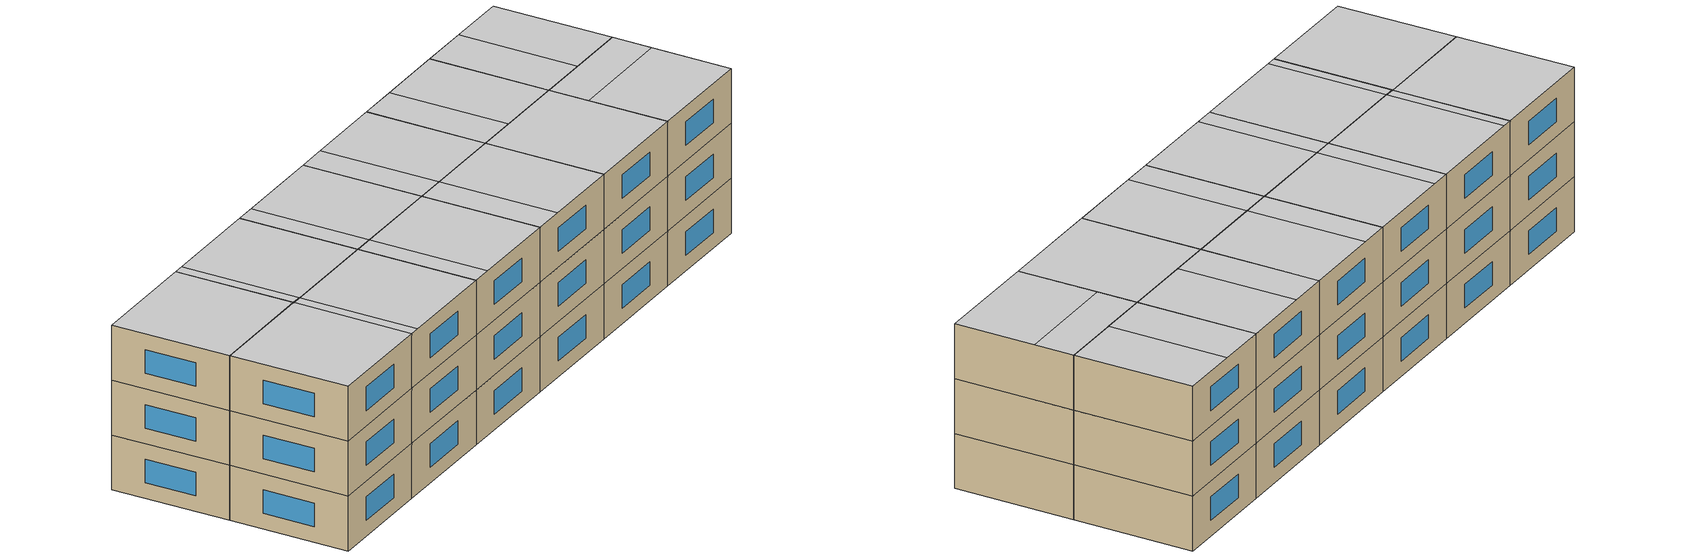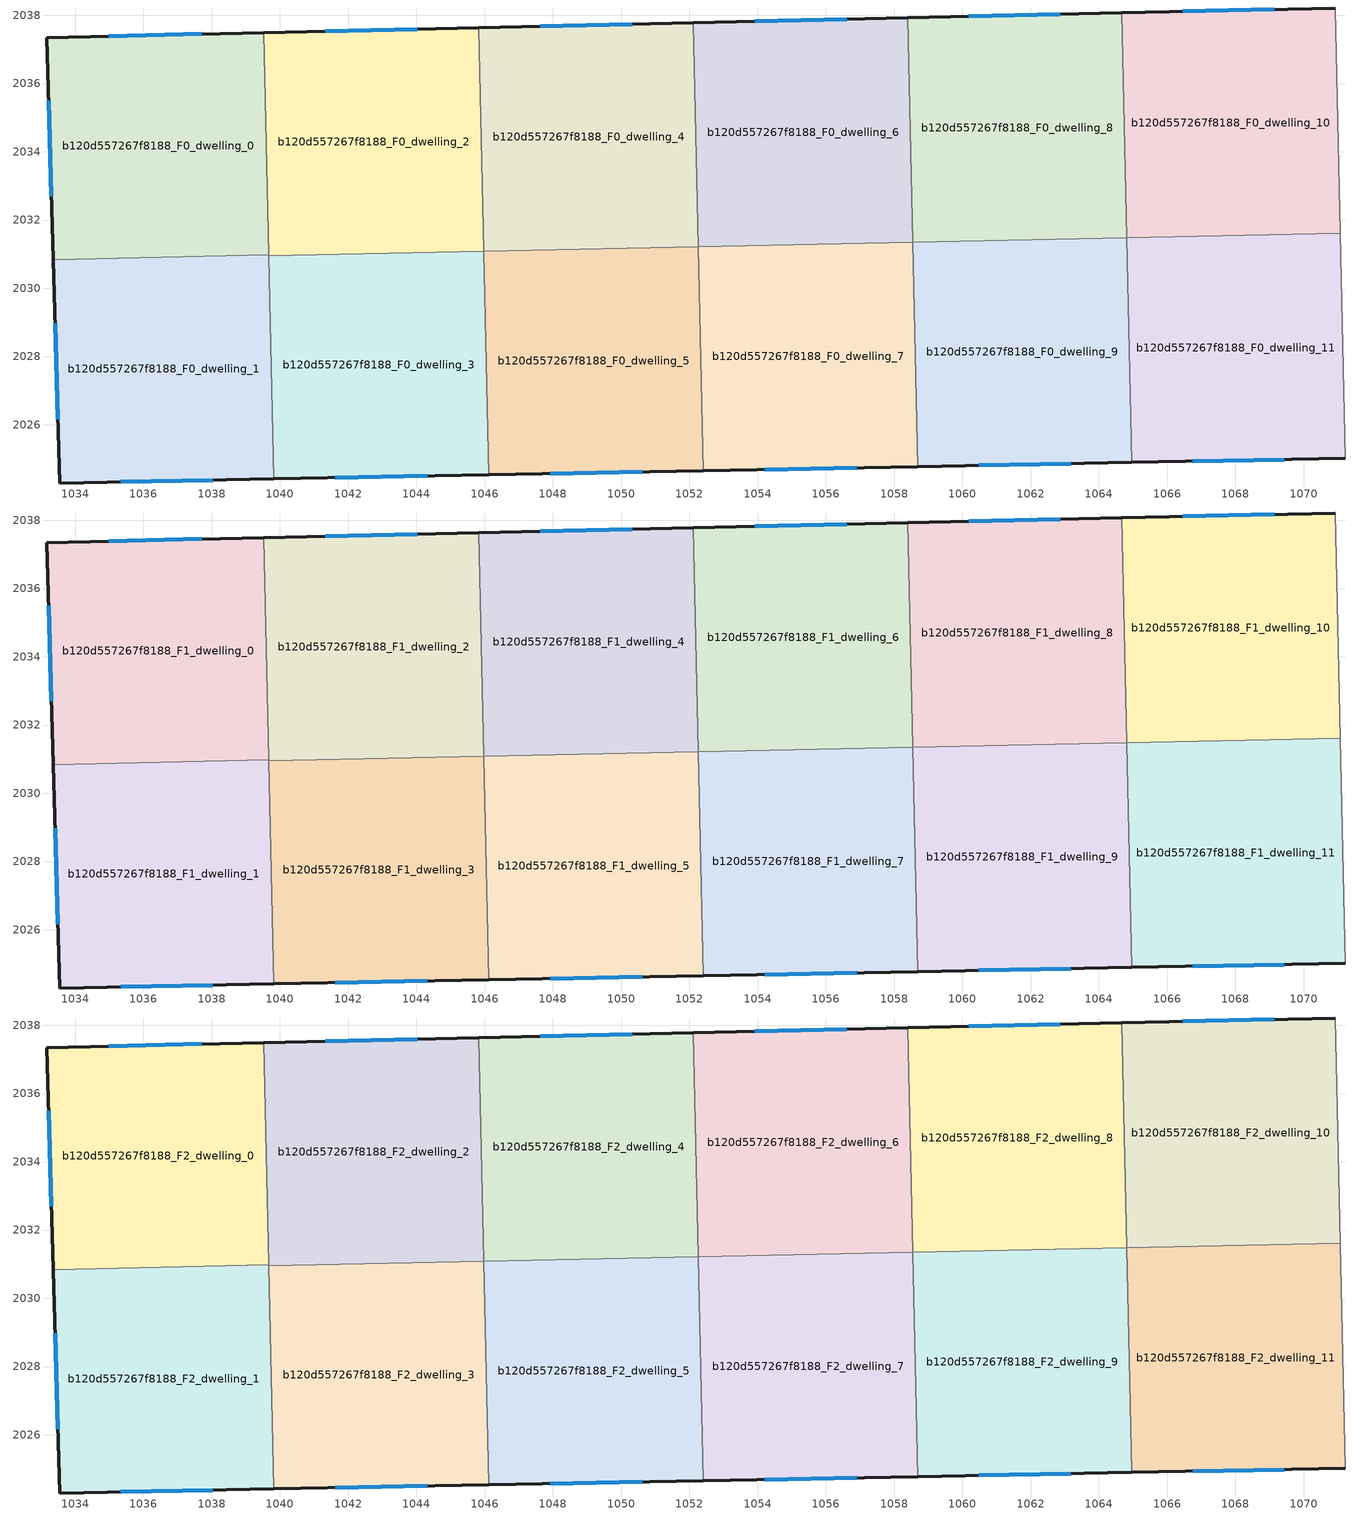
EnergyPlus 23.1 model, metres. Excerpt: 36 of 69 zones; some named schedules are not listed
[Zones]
b120d557267f8188_F0_dwelling_0
 floor ground (EU_floor_Construction): 1039.53,2037.5 1039.67,2030.98 1033.36,2030.84 1033.17,2037.35 z0
 wall outside (EU_wall_Construction): 1039.53,2037.5 1033.17,2037.35 1033.36,2030.84 z0:3
 wall to b120d557267f8188_F0_dwelling_1 (EU_wall_Construction): 1033.36,2030.84 1039.67,2030.98 z0:3
 wall to b120d557267f8188_F0_dwelling_2 (EU_wall_Construction): 1039.67,2030.98 1039.53,2037.5 z0:3
 window (EU_Window_Construction): 1033.22,2035.49 1033.31,2032.7 / 1037.71,2037.45 1034.99,2037.39 z0.86:2.14
b120d557267f8188_F0_dwelling_1
 floor ground (EU_floor_Construction): 1039.67,2030.98 1039.82,2024.42 1033.55,2024.29 1033.36,2030.84 z0
 wall outside (EU_wall_Construction): 1033.36,2030.84 1033.55,2024.29 1039.82,2024.42 z0:3
 wall to b120d557267f8188_F0_dwelling_3 (EU_wall_Construction): 1039.82,2024.42 1039.67,2030.95 z0:3
 wall to b120d557267f8188_F0_dwelling_2 (EU_wall_Construction): 1039.67,2030.95 1039.67,2030.98 z0:3
 window (EU_Window_Construction): 1033.41,2028.97 1033.49,2026.17 / 1035.34,2024.33 1038.03,2024.38 z0.86:2.14
b120d557267f8188_F0_dwelling_10
 floor ground (EU_floor_Construction): 1070.92,2038.21 1071.07,2031.62 1064.81,2031.48 1064.66,2038.07 z0
 wall outside (EU_wall_Construction): 1070.92,2038.21 1064.66,2038.07 z0:3
 wall adiabatic (EU_wall_Construction): 1071.07,2031.62 1070.92,2038.21 z0:3
 wall to b120d557267f8188_F0_dwelling_11 (EU_wall_Construction): 1064.81,2031.48 1071.07,2031.62 z0:3
 wall to b120d557267f8188_F0_dwelling_8 (EU_wall_Construction): 1064.66,2038.07 1064.81,2031.49 z0:3
 window (EU_Window_Construction): 1069.13,2038.17 1066.45,2038.11 z0.86:2.14
b120d557267f8188_F0_dwelling_11
 floor ground (EU_floor_Construction): 1071.07,2031.62 1071.22,2025.02 1064.96,2024.9 1064.81,2031.48 z0
 wall outside (EU_wall_Construction): 1064.96,2024.9 1071.22,2025.02 z0:3
 wall adiabatic (EU_wall_Construction): 1071.22,2025.02 1071.07,2031.62 z0:3
 wall to b120d557267f8188_F0_dwelling_9 (EU_wall_Construction): 1064.81,2031.48 1064.96,2024.9 z0:3
 window (EU_Window_Construction): 1066.75,2024.93 1069.43,2024.98 z0.86:2.14
b120d557267f8188_F0_dwelling_2
 floor ground (EU_floor_Construction): 1045.83,2037.64 1045.97,2031.09 1039.67,2030.95 1039.53,2037.5 z0
 wall outside (EU_wall_Construction): 1045.83,2037.64 1039.53,2037.5 z0:3
 wall to b120d557267f8188_F0_dwelling_3 (EU_wall_Construction): 1039.67,2030.95 1045.97,2031.09 z0:3
 wall to b120d557267f8188_F0_dwelling_4 (EU_wall_Construction): 1045.97,2031.09 1045.83,2037.64 z0:3
 window (EU_Window_Construction): 1044.03,2037.6 1041.33,2037.54 z0.86:2.14
b120d557267f8188_F0_dwelling_3
 floor ground (EU_floor_Construction): 1045.97,2031.09 1046.12,2024.54 1039.82,2024.42 1039.67,2030.95 z0
 wall outside (EU_wall_Construction): 1039.82,2024.42 1046.12,2024.54 z0:3
 wall to b120d557267f8188_F0_dwelling_5 (EU_wall_Construction): 1046.12,2024.54 1045.98,2031.08 z0:3
 window (EU_Window_Construction): 1041.62,2024.45 1044.32,2024.5 z0.86:2.14
b120d557267f8188_F0_dwelling_4
 floor ground (EU_floor_Construction): 1052.12,2037.78 1052.27,2031.22 1045.97,2031.08 1045.83,2037.64 z0
 wall outside (EU_wall_Construction): 1052.12,2037.78 1045.83,2037.64 z0:3
 wall to b120d557267f8188_F0_dwelling_5 (EU_wall_Construction): 1045.97,2031.08 1052.27,2031.22 z0:3
 wall to b120d557267f8188_F0_dwelling_6 (EU_wall_Construction): 1052.26,2031.22 1052.12,2037.78 z0:3
 window (EU_Window_Construction): 1050.32,2037.74 1047.63,2037.68 z0.86:2.14
b120d557267f8188_F0_dwelling_5
 floor ground (EU_floor_Construction): 1052.27,2031.22 1052.41,2024.66 1046.12,2024.54 1045.97,2031.08 z0
 wall outside (EU_wall_Construction): 1046.12,2024.54 1052.41,2024.66 z0:3
 wall to b120d557267f8188_F0_dwelling_6 (EU_wall_Construction): 1052.41,2024.66 1052.27,2031.21 z0:3
 window (EU_Window_Construction): 1047.92,2024.57 1050.61,2024.62 z0.86:2.14
b120d557267f8188_F0_dwelling_6
 floor ground (EU_floor_Construction): 1058.4,2037.93 1058.54,2031.36 1052.27,2031.21 1052.12,2037.78 z0
 wall outside (EU_wall_Construction): 1058.4,2037.93 1052.12,2037.78 z0:3
 wall to b120d557267f8188_F0_dwelling_7 (EU_wall_Construction): 1052.41,2024.66 1052.27,2031.21 1058.54,2031.36 z0:3
 wall to b120d557267f8188_F0_dwelling_8 (EU_wall_Construction): 1058.55,2031.36 1058.4,2037.93 z0:3
 window (EU_Window_Construction): 1056.6,2037.89 1053.91,2037.82 z0.86:2.14
b120d557267f8188_F0_dwelling_7
 floor ground (EU_floor_Construction): 1058.54,2031.36 1058.69,2024.78 1052.41,2024.66 1052.27,2031.21 z0
 wall outside (EU_wall_Construction): 1052.41,2024.66 1058.69,2024.78 z0:3
 wall to b120d557267f8188_F0_dwelling_9 (EU_wall_Construction): 1058.69,2024.78 1058.55,2031.35 z0:3
 window (EU_Window_Construction): 1054.21,2024.69 1056.9,2024.74 z0.86:2.14
b120d557267f8188_F0_dwelling_8
 floor ground (EU_floor_Construction): 1064.66,2038.07 1064.81,2031.49 1058.54,2031.35 1058.4,2037.93 z0
 wall outside (EU_wall_Construction): 1064.66,2038.07 1058.4,2037.93 z0:3
 wall to b120d557267f8188_F0_dwelling_9 (EU_wall_Construction): 1058.54,2031.35 1064.81,2031.49 z0:3
 window (EU_Window_Construction): 1062.87,2038.03 1060.19,2037.97 z0.86:2.14
b120d557267f8188_F0_dwelling_9
 floor ground (EU_floor_Construction): 1064.81,2031.49 1064.96,2024.9 1058.69,2024.78 1058.54,2031.35 z0
 wall outside (EU_wall_Construction): 1058.69,2024.78 1064.96,2024.9 z0:3
 window (EU_Window_Construction): 1060.48,2024.81 1063.17,2024.86 z0.86:2.14
b120d557267f8188_F1_dwelling_0
 floor to b120d557267f8188_F0_dwelling_0 (EU_floor_Construction): 1039.53,2037.5 1039.67,2030.98 1033.36,2030.84 1033.17,2037.35 z3
 wall outside (EU_wall_Construction): 1039.53,2037.5 1033.17,2037.35 1033.36,2030.84 z3:6
 wall to b120d557267f8188_F1_dwelling_1 (EU_wall_Construction): 1033.36,2030.84 1039.67,2030.98 z3:6
 wall to b120d557267f8188_F1_dwelling_2 (EU_wall_Construction): 1039.67,2030.98 1039.53,2037.5 z3:6
 window (EU_Window_Construction): 1033.22,2035.49 1033.31,2032.7 / 1037.71,2037.45 1034.99,2037.39 z3.86:5.14
b120d557267f8188_F1_dwelling_1
 floor to b120d557267f8188_F0_dwelling_1 (EU_floor_Construction): 1039.67,2030.98 1039.82,2024.42 1033.55,2024.29 1033.36,2030.84 z3
 wall outside (EU_wall_Construction): 1033.36,2030.84 1033.55,2024.29 1039.82,2024.42 z3:6
 wall to b120d557267f8188_F1_dwelling_3 (EU_wall_Construction): 1039.82,2024.42 1039.67,2030.95 z3:6
 wall to b120d557267f8188_F1_dwelling_2 (EU_wall_Construction): 1039.67,2030.95 1039.67,2030.98 z3:6
 window (EU_Window_Construction): 1033.41,2028.97 1033.49,2026.17 / 1035.34,2024.33 1038.03,2024.38 z3.86:5.14
b120d557267f8188_F1_dwelling_10
 floor to b120d557267f8188_F0_dwelling_10 (EU_floor_Construction): 1070.92,2038.21 1071.07,2031.62 1064.81,2031.48 1064.66,2038.07 z3
 wall outside (EU_wall_Construction): 1070.92,2038.21 1064.66,2038.07 z3:6
 wall adiabatic (EU_wall_Construction): 1071.07,2031.62 1070.92,2038.21 z3:6
 wall to b120d557267f8188_F1_dwelling_11 (EU_wall_Construction): 1064.81,2031.48 1071.07,2031.62 z3:6
 wall to b120d557267f8188_F1_dwelling_8 (EU_wall_Construction): 1064.66,2038.07 1064.81,2031.49 z3:6
 window (EU_Window_Construction): 1069.13,2038.17 1066.45,2038.11 z3.86:5.14
b120d557267f8188_F1_dwelling_11
 floor to b120d557267f8188_F0_dwelling_11 (EU_floor_Construction): 1071.07,2031.62 1071.22,2025.02 1064.96,2024.9 1064.81,2031.48 z3
 wall outside (EU_wall_Construction): 1064.96,2024.9 1071.22,2025.02 z3:6
 wall adiabatic (EU_wall_Construction): 1071.22,2025.02 1071.07,2031.62 z3:6
 wall to b120d557267f8188_F1_dwelling_9 (EU_wall_Construction): 1064.81,2031.48 1064.96,2024.9 z3:6
 window (EU_Window_Construction): 1066.75,2024.93 1069.43,2024.98 z3.86:5.14
b120d557267f8188_F1_dwelling_2
 floor to b120d557267f8188_F0_dwelling_2 (EU_floor_Construction): 1045.83,2037.64 1045.97,2031.09 1039.67,2030.95 1039.53,2037.5 z3
 wall outside (EU_wall_Construction): 1045.83,2037.64 1039.53,2037.5 z3:6
 wall to b120d557267f8188_F1_dwelling_3 (EU_wall_Construction): 1039.67,2030.95 1045.97,2031.09 z3:6
 wall to b120d557267f8188_F1_dwelling_4 (EU_wall_Construction): 1045.97,2031.09 1045.83,2037.64 z3:6
 window (EU_Window_Construction): 1044.03,2037.6 1041.33,2037.54 z3.86:5.14
b120d557267f8188_F1_dwelling_3
 floor to b120d557267f8188_F0_dwelling_3 (EU_floor_Construction): 1045.97,2031.09 1046.12,2024.54 1039.82,2024.42 1039.67,2030.95 z3
 wall outside (EU_wall_Construction): 1039.82,2024.42 1046.12,2024.54 z3:6
 wall to b120d557267f8188_F1_dwelling_5 (EU_wall_Construction): 1046.12,2024.54 1045.98,2031.08 z3:6
 window (EU_Window_Construction): 1041.62,2024.45 1044.32,2024.5 z3.86:5.14
b120d557267f8188_F1_dwelling_4
 floor to b120d557267f8188_F0_dwelling_4 (EU_floor_Construction): 1052.12,2037.78 1052.27,2031.22 1045.97,2031.08 1045.83,2037.64 z3
 wall outside (EU_wall_Construction): 1052.12,2037.78 1045.83,2037.64 z3:6
 wall to b120d557267f8188_F1_dwelling_5 (EU_wall_Construction): 1045.97,2031.08 1052.27,2031.22 z3:6
 wall to b120d557267f8188_F1_dwelling_6 (EU_wall_Construction): 1052.26,2031.22 1052.12,2037.78 z3:6
 window (EU_Window_Construction): 1050.32,2037.74 1047.63,2037.68 z3.86:5.14
b120d557267f8188_F1_dwelling_5
 floor to b120d557267f8188_F0_dwelling_5 (EU_floor_Construction): 1052.27,2031.22 1052.41,2024.66 1046.12,2024.54 1045.97,2031.08 z3
 wall outside (EU_wall_Construction): 1046.12,2024.54 1052.41,2024.66 z3:6
 wall to b120d557267f8188_F1_dwelling_6 (EU_wall_Construction): 1052.41,2024.66 1052.27,2031.21 z3:6
 window (EU_Window_Construction): 1047.92,2024.57 1050.61,2024.62 z3.86:5.14
b120d557267f8188_F1_dwelling_6
 floor to b120d557267f8188_F0_dwelling_6 (EU_floor_Construction): 1058.4,2037.93 1058.54,2031.36 1052.27,2031.21 1052.12,2037.78 z3
 wall outside (EU_wall_Construction): 1058.4,2037.93 1052.12,2037.78 z3:6
 wall to b120d557267f8188_F1_dwelling_7 (EU_wall_Construction): 1052.41,2024.66 1052.27,2031.21 1058.54,2031.36 z3:6
 wall to b120d557267f8188_F1_dwelling_8 (EU_wall_Construction): 1058.55,2031.36 1058.4,2037.93 z3:6
 window (EU_Window_Construction): 1056.6,2037.89 1053.91,2037.82 z3.86:5.14
b120d557267f8188_F1_dwelling_7
 floor to b120d557267f8188_F0_dwelling_7 (EU_floor_Construction): 1058.54,2031.36 1058.69,2024.78 1052.41,2024.66 1052.27,2031.21 z3
 wall outside (EU_wall_Construction): 1052.41,2024.66 1058.69,2024.78 z3:6
 wall to b120d557267f8188_F1_dwelling_9 (EU_wall_Construction): 1058.69,2024.78 1058.55,2031.35 z3:6
 window (EU_Window_Construction): 1054.21,2024.69 1056.9,2024.74 z3.86:5.14
b120d557267f8188_F1_dwelling_8
 floor to b120d557267f8188_F0_dwelling_8 (EU_floor_Construction): 1064.66,2038.07 1064.81,2031.49 1058.54,2031.35 1058.4,2037.93 z3
 wall outside (EU_wall_Construction): 1064.66,2038.07 1058.4,2037.93 z3:6
 wall to b120d557267f8188_F1_dwelling_9 (EU_wall_Construction): 1058.54,2031.35 1064.81,2031.49 z3:6
 window (EU_Window_Construction): 1062.87,2038.03 1060.19,2037.97 z3.86:5.14
b120d557267f8188_F1_dwelling_9
 floor to b120d557267f8188_F0_dwelling_9 (EU_floor_Construction): 1064.81,2031.49 1064.96,2024.9 1058.69,2024.78 1058.54,2031.35 z3
 wall outside (EU_wall_Construction): 1058.69,2024.78 1064.96,2024.9 z3:6
 window (EU_Window_Construction): 1060.48,2024.81 1063.17,2024.86 z3.86:5.14
b120d557267f8188_F2_dwelling_0
 floor to b120d557267f8188_F1_dwelling_0 (EU_floor_Construction): 1039.53,2037.5 1039.67,2030.98 1033.36,2030.84 1033.17,2037.35 z6
 wall outside (EU_wall_Construction): 1039.53,2037.5 1033.17,2037.35 1033.36,2030.84 z6:9
 wall to b120d557267f8188_F2_dwelling_1 (EU_wall_Construction): 1033.36,2030.84 1039.67,2030.98 z6:9
 wall to b120d557267f8188_F2_dwelling_2 (EU_wall_Construction): 1039.67,2030.98 1039.53,2037.5 z6:9
 window (EU_Window_Construction): 1033.22,2035.49 1033.31,2032.7 / 1037.71,2037.45 1034.99,2037.39 z6.86:8.14
 ceiling adiabatic (EU_roof_Construction): 1039.67,2030.98 1039.53,2037.49 1033.17,2037.35 1033.36,2030.84 z9
b120d557267f8188_F2_dwelling_1
 floor to b120d557267f8188_F1_dwelling_1 (EU_floor_Construction): 1039.67,2030.98 1039.82,2024.42 1033.55,2024.29 1033.36,2030.84 z6
 wall outside (EU_wall_Construction): 1033.36,2030.84 1033.55,2024.29 1039.82,2024.42 z6:9
 wall to b120d557267f8188_F2_dwelling_3 (EU_wall_Construction): 1039.82,2024.42 1039.67,2030.95 z6:9
 wall to b120d557267f8188_F2_dwelling_2 (EU_wall_Construction): 1039.67,2030.95 1039.67,2030.98 z6:9
 window (EU_Window_Construction): 1033.41,2028.97 1033.49,2026.17 / 1035.34,2024.33 1038.03,2024.38 z6.86:8.14
 ceiling to b120d557267f8188_F3_dwelling_1 (EU_floor_Construction): 1039.82,2024.42 1039.67,2030.98 1033.36,2030.84 1033.55,2024.29 z9
b120d557267f8188_F2_dwelling_10
 floor to b120d557267f8188_F1_dwelling_10 (EU_floor_Construction): 1070.92,2038.21 1071.07,2031.62 1064.81,2031.48 1064.66,2038.07 z6
 wall outside (EU_wall_Construction): 1070.92,2038.21 1064.66,2038.07 z6:9
 wall adiabatic (EU_wall_Construction): 1071.07,2031.62 1070.92,2038.21 z6:9
 wall to b120d557267f8188_F2_dwelling_11 (EU_wall_Construction): 1064.81,2031.48 1071.07,2031.62 z6:9
 wall to b120d557267f8188_F2_dwelling_8 (EU_wall_Construction): 1064.66,2038.07 1064.81,2031.49 z6:9
 window (EU_Window_Construction): 1069.13,2038.17 1066.45,2038.11 z6.86:8.14
 ceiling to b120d557267f8188_F3_dwelling_9 (EU_floor_Construction): 1071.07,2031.62 1070.92,2038.21 1067.51,2038.14 1067.66,2031.55 1064.81,2031.48 z9
 ceiling to b120d557267f8188_F3_dwelling_8 (EU_floor_Construction): 1067.66,2031.55 1067.51,2038.14 1064.67,2038.07 1064.81,2031.49 z9
b120d557267f8188_F2_dwelling_11
 floor to b120d557267f8188_F1_dwelling_11 (EU_floor_Construction): 1071.07,2031.62 1071.22,2025.02 1064.96,2024.9 1064.81,2031.48 z6
 wall outside (EU_wall_Construction): 1064.96,2024.9 1071.22,2025.02 z6:9
 wall adiabatic (EU_wall_Construction): 1071.22,2025.02 1071.07,2031.62 z6:9
 wall to b120d557267f8188_F2_dwelling_9 (EU_wall_Construction): 1064.81,2031.48 1064.96,2024.9 z6:9
 window (EU_Window_Construction): 1066.75,2024.93 1069.43,2024.98 z6.86:8.14
 ceiling to b120d557267f8188_F3_dwelling_10 (EU_floor_Construction): 1071.22,2025.02 1071.12,2029.42 1064.86,2029.29 1064.96,2024.9 z9
 ceiling to b120d557267f8188_F3_dwelling_9 (EU_floor_Construction): 1071.12,2029.42 1071.07,2031.62 1064.81,2031.48 1064.86,2029.29 z9
b120d557267f8188_F2_dwelling_2
 floor to b120d557267f8188_F1_dwelling_2 (EU_floor_Construction): 1045.83,2037.64 1045.97,2031.09 1039.67,2030.95 1039.53,2037.5 z6
 wall outside (EU_wall_Construction): 1045.83,2037.64 1039.53,2037.5 z6:9
 wall to b120d557267f8188_F2_dwelling_3 (EU_wall_Construction): 1039.67,2030.95 1045.97,2031.09 z6:9
 wall to b120d557267f8188_F2_dwelling_4 (EU_wall_Construction): 1045.97,2031.09 1045.83,2037.64 z6:9
 window (EU_Window_Construction): 1044.03,2037.6 1041.33,2037.54 z6.86:8.14
 ceiling to b120d557267f8188_F3_dwelling_2 (EU_floor_Construction): 1045.97,2031.09 1045.83,2037.64 1040.1,2037.51 1040.25,2030.96 z9
 ceiling to b120d557267f8188_F3_dwelling_1 (EU_floor_Construction): 1040.25,2030.96 1040.25,2030.99 1039.67,2030.98 1039.67,2030.95 z9
 ceiling to b120d557267f8188_F3_dwelling_0 (EU_floor_Construction): 1040.25,2030.99 1040.1,2037.51 1039.53,2037.49 1039.67,2030.98 z9
b120d557267f8188_F2_dwelling_3
 floor to b120d557267f8188_F1_dwelling_3 (EU_floor_Construction): 1045.97,2031.09 1046.12,2024.54 1039.82,2024.42 1039.67,2030.95 z6
 wall outside (EU_wall_Construction): 1039.82,2024.42 1046.12,2024.54 z6:9
 wall to b120d557267f8188_F2_dwelling_5 (EU_wall_Construction): 1046.12,2024.54 1045.98,2031.08 z6:9
 window (EU_Window_Construction): 1041.62,2024.45 1044.32,2024.5 z6.86:8.14
 ceiling adiabatic (EU_roof_Construction): 1046.12,2024.54 1045.98,2031.09 1040.25,2030.96 1040.39,2024.43 z9
 ceiling to b120d557267f8188_F3_dwelling_1 (EU_floor_Construction): 1040.39,2024.43 1040.25,2030.96 1039.67,2030.95 1039.82,2024.42 z9
b120d557267f8188_F2_dwelling_4
 floor to b120d557267f8188_F1_dwelling_4 (EU_floor_Construction): 1052.12,2037.78 1052.27,2031.22 1045.97,2031.08 1045.83,2037.64 z6
 wall outside (EU_wall_Construction): 1052.12,2037.78 1045.83,2037.64 z6:9
 wall to b120d557267f8188_F2_dwelling_5 (EU_wall_Construction): 1045.97,2031.08 1052.27,2031.22 z6:9
 wall to b120d557267f8188_F2_dwelling_6 (EU_wall_Construction): 1052.26,2031.22 1052.12,2037.78 z6:9
 window (EU_Window_Construction): 1050.32,2037.74 1047.63,2037.68 z6.86:8.14
 ceiling adiabatic (EU_roof_Construction): 1052.27,2031.22 1052.12,2037.78 1046.97,2037.67 1047.12,2031.11 z9
 ceiling to b120d557267f8188_F3_dwelling_2 (EU_floor_Construction): 1047.12,2031.12 1046.97,2037.67 1045.83,2037.64 1045.97,2031.09 z9
b120d557267f8188_F2_dwelling_5
 floor to b120d557267f8188_F1_dwelling_5 (EU_floor_Construction): 1052.27,2031.22 1052.41,2024.66 1046.12,2024.54 1045.97,2031.08 z6
 wall outside (EU_wall_Construction): 1046.12,2024.54 1052.41,2024.66 z6:9
 wall to b120d557267f8188_F2_dwelling_6 (EU_wall_Construction): 1052.41,2024.66 1052.27,2031.21 z6:9
 window (EU_Window_Construction): 1047.92,2024.57 1050.61,2024.62 z6.86:8.14
 ceiling to b120d557267f8188_F3_dwelling_5 (EU_floor_Construction): 1052.41,2024.66 1052.27,2031.22 1047.12,2031.11 1047.27,2024.56 z9
 ceiling adiabatic (EU_roof_Construction): 1047.27,2024.56 1047.12,2031.11 1052.27,2031.22 1045.97,2031.08 1046.12,2024.54 z9
b120d557267f8188_F2_dwelling_6
 floor to b120d557267f8188_F1_dwelling_6 (EU_floor_Construction): 1058.4,2037.93 1058.54,2031.36 1052.27,2031.21 1052.12,2037.78 z6
 wall outside (EU_wall_Construction): 1058.4,2037.93 1052.12,2037.78 z6:9
 wall to b120d557267f8188_F2_dwelling_7 (EU_wall_Construction): 1052.41,2024.66 1052.27,2031.21 1058.54,2031.36 z6:9
 wall to b120d557267f8188_F2_dwelling_8 (EU_wall_Construction): 1058.55,2031.36 1058.4,2037.93 z6:9
 window (EU_Window_Construction): 1056.6,2037.89 1053.91,2037.82 z6.86:8.14
 ceiling to b120d557267f8188_F3_dwelling_6 (EU_floor_Construction): 1058.54,2031.36 1058.4,2037.93 1053.83,2037.82 1053.98,2031.25 z9
 ceiling to b120d557267f8188_F3_dwelling_4 (EU_floor_Construction): 1053.98,2031.26 1053.83,2037.82 1052.12,2037.78 1052.27,2031.22 z9
b120d557267f8188_F2_dwelling_7
 floor to b120d557267f8188_F1_dwelling_7 (EU_floor_Construction): 1058.54,2031.36 1058.69,2024.78 1052.41,2024.66 1052.27,2031.21 z6
 wall outside (EU_wall_Construction): 1052.41,2024.66 1058.69,2024.78 z6:9
 wall to b120d557267f8188_F2_dwelling_9 (EU_wall_Construction): 1058.69,2024.78 1058.55,2031.35 z6:9
 window (EU_Window_Construction): 1054.21,2024.69 1056.9,2024.74 z6.86:8.14
 ceiling to b120d557267f8188_F3_dwelling_7 (EU_floor_Construction): 1058.69,2024.78 1058.55,2031.35 1053.98,2031.25 1054.12,2024.69 z9
 ceiling to b120d557267f8188_F3_dwelling_5 (EU_floor_Construction): 1054.12,2024.69 1053.98,2031.25 1052.27,2031.21 1052.41,2024.66 z9
b120d557267f8188_F2_dwelling_8
 floor to b120d557267f8188_F1_dwelling_8 (EU_floor_Construction): 1064.66,2038.07 1064.81,2031.49 1058.54,2031.35 1058.4,2037.93 z6
 wall outside (EU_wall_Construction): 1064.66,2038.07 1058.4,2037.93 z6:9
 wall to b120d557267f8188_F2_dwelling_9 (EU_wall_Construction): 1058.54,2031.35 1064.81,2031.49 z6:9
 window (EU_Window_Construction): 1062.87,2038.03 1060.19,2037.97 z6.86:8.14
 ceiling to b120d557267f8188_F3_dwelling_8 (EU_floor_Construction): 1064.81,2031.49 1064.67,2038.07 1060.68,2037.98 1060.82,2031.4 z9
 ceiling to b120d557267f8188_F3_dwelling_6 (EU_floor_Construction): 1060.82,2031.4 1060.68,2037.98 1058.4,2037.93 1058.54,2031.36 z9
b120d557267f8188_F2_dwelling_9
 floor to b120d557267f8188_F1_dwelling_9 (EU_floor_Construction): 1064.81,2031.49 1064.96,2024.9 1058.69,2024.78 1058.54,2031.35 z6
 wall outside (EU_wall_Construction): 1058.69,2024.78 1064.96,2024.9 z6:9
 window (EU_Window_Construction): 1060.48,2024.81 1063.17,2024.86 z6.86:8.14
 ceiling adiabatic (EU_roof_Construction): 1064.96,2024.9 1064.81,2031.49 1058.54,2031.35 1058.69,2024.78 z9
[Building]
EU S2 Campaign: North Axis=0; Terrain=City; Solar Distribution=FullExterior
[Site:Location]
Helsinki-Vantaa.AP: Latitude=60.317; Longitude=24.963; Time Zone=2; Elevation=54.6
[SizingPeriod:WeatherFileDays]
AnnualSizingPeriod: Begin Month=1; Begin Day of Month=1; End Month=12; End Day of Month=31; Day of Week for Start Day=Monday; Use Weather File Daylight Saving Period=No; Use Weather File Rain and Snow Indicators=No
[MATERIAL]
EU_InternalMass_Material: Roughness=MediumRough; Thickness=0.1; Conductivity=1; Density=1800; Specific Heat=900; Thermal Absorptance=0.9; Solar Absorptance=0.7; Visible Absorptance=0.7
[MATERIAL:NOMASS] Roughness=MediumRough; Thermal Absorptance=0.9; Solar Absorptance=0.7; Visible Absorptance=0.7
Name | Thermal Resistance
EU_wall_NoMass | 1.10183
EU_roof_NoMass; EU_floor_NoMass | 1.70606
[WINDOWMATERIAL:SIMPLEGLAZINGSYSTEM]
EU_Window_SimpleGlazing: UFactor=3.11035; Solar Heat Gain Coefficient=0.8; Visible Transmittance=0.8
[CONSTRUCTION]
EU_wall_Construction: EU_wall_NoMass
EU_roof_Construction: EU_roof_NoMass
EU_floor_Construction: EU_floor_NoMass
EU_Window_Construction: EU_Window_SimpleGlazing
EU_InternalMass_Construction: EU_InternalMass_Material
[ZONE] Type=1; Multiplier=1; Ceiling Height=autocalculate; Floor Area=autocalculate; Part of Total Floor Area=Yes
Name | Volume
b120d557267f8188_F0_dwelling_0; b120d557267f8188_F1_dwelling_0; b120d557267f8188_F2_dwelling_0 | 123.813
b120d557267f8188_F0_dwelling_1; b120d557267f8188_F1_dwelling_1; b120d557267f8188_F2_dwelling_1 | 123.808
b120d557267f8188_F0_dwelling_10; b120d557267f8188_F1_dwelling_10; b120d557267f8188_F2_dwelling_10 | 123.829
b120d557267f8188_F0_dwelling_11; b120d557267f8188_F1_dwelling_11; b120d557267f8188_F2_dwelling_11 | 123.814
b120d557267f8188_F0_dwelling_2; b120d557267f8188_F1_dwelling_2; b120d557267f8188_F2_dwelling_2 | 123.821
b120d557267f8188_F0_dwelling_3; b120d557267f8188_F1_dwelling_3; b120d557267f8188_F2_dwelling_3 | 123.806
b120d557267f8188_F0_dwelling_4; b120d557267f8188_F1_dwelling_4; b120d557267f8188_F2_dwelling_4 | 123.812
b120d557267f8188_F0_dwelling_5; b120d557267f8188_F1_dwelling_5; b120d557267f8188_F2_dwelling_5 | 123.798
b120d557267f8188_F0_dwelling_6; b120d557267f8188_F1_dwelling_6; b120d557267f8188_F2_dwelling_6 | 123.83
b120d557267f8188_F0_dwelling_7; b120d557267f8188_F1_dwelling_7; b120d557267f8188_F2_dwelling_7; b120d557267f8188_F0_dwelling_9; b120d557267f8188_F1_dwelling_9; b120d557267f8188_F2_dwelling_9 | 123.797
b120d557267f8188_F0_dwelling_8; b120d557267f8188_F1_dwelling_8; b120d557267f8188_F2_dwelling_8 | 123.811
[INTERNALMASS] Construction=EU_InternalMass_Construction
Name | Zone or ZoneList | Surface Area
b120d557267f8188_F0_dwelling_0_EU_InternalMass | b120d557267f8188_F0_dwelling_0 | 41.2693
b120d557267f8188_F0_dwelling_1_EU_InternalMass | b120d557267f8188_F0_dwelling_1 | 41.2679
b120d557267f8188_F0_dwelling_2_EU_InternalMass | b120d557267f8188_F0_dwelling_2 | 41.2736
b120d557267f8188_F0_dwelling_3_EU_InternalMass | b120d557267f8188_F0_dwelling_3 | 41.2704
b120d557267f8188_F0_dwelling_4_EU_InternalMass | b120d557267f8188_F0_dwelling_4 | 41.2705
b120d557267f8188_F0_dwelling_5_EU_InternalMass | b120d557267f8188_F0_dwelling_5 | 41.2659
b120d557267f8188_F0_dwelling_6_EU_InternalMass | b120d557267f8188_F0_dwelling_6 | 41.2792
b120d557267f8188_F0_dwelling_7_EU_InternalMass | b120d557267f8188_F0_dwelling_7 | 41.2658
b120d557267f8188_F0_dwelling_8_EU_InternalMass | b120d557267f8188_F0_dwelling_8 | 41.2702
b120d557267f8188_F0_dwelling_9_EU_InternalMass | b120d557267f8188_F0_dwelling_9 | 41.2655
b120d557267f8188_F0_dwelling_10_EU_InternalMass | b120d557267f8188_F0_dwelling_10 | 41.2747
b120d557267f8188_F0_dwelling_11_EU_InternalMass | b120d557267f8188_F0_dwelling_11 | 41.2716
b120d557267f8188_F1_dwelling_0_EU_InternalMass | b120d557267f8188_F1_dwelling_0 | 41.2693
b120d557267f8188_F1_dwelling_1_EU_InternalMass | b120d557267f8188_F1_dwelling_1 | 41.2679
b120d557267f8188_F1_dwelling_2_EU_InternalMass | b120d557267f8188_F1_dwelling_2 | 41.2736
b120d557267f8188_F1_dwelling_3_EU_InternalMass | b120d557267f8188_F1_dwelling_3 | 41.2704
b120d557267f8188_F1_dwelling_4_EU_InternalMass | b120d557267f8188_F1_dwelling_4 | 41.2705
b120d557267f8188_F1_dwelling_5_EU_InternalMass | b120d557267f8188_F1_dwelling_5 | 41.2659
b120d557267f8188_F1_dwelling_6_EU_InternalMass | b120d557267f8188_F1_dwelling_6 | 41.2792
b120d557267f8188_F1_dwelling_7_EU_InternalMass | b120d557267f8188_F1_dwelling_7 | 41.2658
b120d557267f8188_F1_dwelling_8_EU_InternalMass | b120d557267f8188_F1_dwelling_8 | 41.2702
b120d557267f8188_F1_dwelling_9_EU_InternalMass | b120d557267f8188_F1_dwelling_9 | 41.2655
b120d557267f8188_F1_dwelling_10_EU_InternalMass | b120d557267f8188_F1_dwelling_10 | 41.2747
b120d557267f8188_F1_dwelling_11_EU_InternalMass | b120d557267f8188_F1_dwelling_11 | 41.2716
b120d557267f8188_F2_dwelling_0_EU_InternalMass | b120d557267f8188_F2_dwelling_0 | 41.2693
b120d557267f8188_F2_dwelling_1_EU_InternalMass | b120d557267f8188_F2_dwelling_1 | 41.2679
b120d557267f8188_F2_dwelling_2_EU_InternalMass | b120d557267f8188_F2_dwelling_2 | 41.2736
b120d557267f8188_F2_dwelling_3_EU_InternalMass | b120d557267f8188_F2_dwelling_3 | 41.2704
b120d557267f8188_F2_dwelling_4_EU_InternalMass | b120d557267f8188_F2_dwelling_4 | 41.2705
b120d557267f8188_F2_dwelling_5_EU_InternalMass | b120d557267f8188_F2_dwelling_5 | 41.2659
b120d557267f8188_F2_dwelling_6_EU_InternalMass | b120d557267f8188_F2_dwelling_6 | 41.2792
b120d557267f8188_F2_dwelling_7_EU_InternalMass | b120d557267f8188_F2_dwelling_7 | 41.2658
b120d557267f8188_F2_dwelling_8_EU_InternalMass | b120d557267f8188_F2_dwelling_8 | 41.2702
b120d557267f8188_F2_dwelling_9_EU_InternalMass | b120d557267f8188_F2_dwelling_9 | 41.2655
b120d557267f8188_F2_dwelling_10_EU_InternalMass | b120d557267f8188_F2_dwelling_10 | 41.2747
b120d557267f8188_F2_dwelling_11_EU_InternalMass | b120d557267f8188_F2_dwelling_11 | 41.2716
[OTHEREQUIPMENT] Fuel Type=Electricity; Design Level Calculation Method=Watts/Area; Power per Zone Floor Area=1; Fraction Latent=0; Fraction Radiant=0; Fraction Lost=0; Carbon Dioxide Generation Rate=0; EndUse Subcategory=EU_Step8_InternalGains
Name | Zone or ZoneList or Space or SpaceList | Schedule
EU_Step8_InternalGain_b120d557267f8188_F0_dwelling_0_f000 | b120d557267f8188_F0_dwelling_0 | EU_Step8_GainSchedule_b120d557267f8188_F0_dwelling_0_f000
EU_Step8_InternalGain_b120d557267f8188_F0_dwelling_1_f000 | b120d557267f8188_F0_dwelling_1 | EU_Step8_GainSchedule_b120d557267f8188_F0_dwelling_1_f000
EU_Step8_InternalGain_b120d557267f8188_F0_dwelling_2_f000 | b120d557267f8188_F0_dwelling_2 | EU_Step8_GainSchedule_b120d557267f8188_F0_dwelling_2_f000
EU_Step8_InternalGain_b120d557267f8188_F0_dwelling_3_f000 | b120d557267f8188_F0_dwelling_3 | EU_Step8_GainSchedule_b120d557267f8188_F0_dwelling_3_f000
EU_Step8_InternalGain_b120d557267f8188_F0_dwelling_4_f000 | b120d557267f8188_F0_dwelling_4 | EU_Step8_GainSchedule_b120d557267f8188_F0_dwelling_4_f000
EU_Step8_InternalGain_b120d557267f8188_F0_dwelling_5_f000 | b120d557267f8188_F0_dwelling_5 | EU_Step8_GainSchedule_b120d557267f8188_F0_dwelling_5_f000
EU_Step8_InternalGain_b120d557267f8188_F0_dwelling_6_f000 | b120d557267f8188_F0_dwelling_6 | EU_Step8_GainSchedule_b120d557267f8188_F0_dwelling_6_f000
EU_Step8_InternalGain_b120d557267f8188_F0_dwelling_7_f000 | b120d557267f8188_F0_dwelling_7 | EU_Step8_GainSchedule_b120d557267f8188_F0_dwelling_7_f000
EU_Step8_InternalGain_b120d557267f8188_F0_dwelling_8_f000 | b120d557267f8188_F0_dwelling_8 | EU_Step8_GainSchedule_b120d557267f8188_F0_dwelling_8_f000
EU_Step8_InternalGain_b120d557267f8188_F0_dwelling_9_f000 | b120d557267f8188_F0_dwelling_9 | EU_Step8_GainSchedule_b120d557267f8188_F0_dwelling_9_f000
EU_Step8_InternalGain_b120d557267f8188_F0_dwelling_10_f000 | b120d557267f8188_F0_dwelling_10 | EU_Step8_GainSchedule_b120d557267f8188_F0_dwelling_10_f000
EU_Step8_InternalGain_b120d557267f8188_F0_dwelling_11_f000 | b120d557267f8188_F0_dwelling_11 | EU_Step8_GainSchedule_b120d557267f8188_F0_dwelling_11_f000
EU_Step8_InternalGain_b120d557267f8188_F1_dwelling_0_f000 | b120d557267f8188_F1_dwelling_0 | EU_Step8_GainSchedule_b120d557267f8188_F1_dwelling_0_f000
EU_Step8_InternalGain_b120d557267f8188_F1_dwelling_1_f000 | b120d557267f8188_F1_dwelling_1 | EU_Step8_GainSchedule_b120d557267f8188_F1_dwelling_1_f000
EU_Step8_InternalGain_b120d557267f8188_F1_dwelling_2_f000 | b120d557267f8188_F1_dwelling_2 | EU_Step8_GainSchedule_b120d557267f8188_F1_dwelling_2_f000
EU_Step8_InternalGain_b120d557267f8188_F1_dwelling_3_f000 | b120d557267f8188_F1_dwelling_3 | EU_Step8_GainSchedule_b120d557267f8188_F1_dwelling_3_f000
EU_Step8_InternalGain_b120d557267f8188_F1_dwelling_4_f000 | b120d557267f8188_F1_dwelling_4 | EU_Step8_GainSchedule_b120d557267f8188_F1_dwelling_4_f000
EU_Step8_InternalGain_b120d557267f8188_F1_dwelling_5_f000 | b120d557267f8188_F1_dwelling_5 | EU_Step8_GainSchedule_b120d557267f8188_F1_dwelling_5_f000
EU_Step8_InternalGain_b120d557267f8188_F1_dwelling_6_f000 | b120d557267f8188_F1_dwelling_6 | EU_Step8_GainSchedule_b120d557267f8188_F1_dwelling_6_f000
EU_Step8_InternalGain_b120d557267f8188_F1_dwelling_7_f000 | b120d557267f8188_F1_dwelling_7 | EU_Step8_GainSchedule_b120d557267f8188_F1_dwelling_7_f000
EU_Step8_InternalGain_b120d557267f8188_F1_dwelling_8_f000 | b120d557267f8188_F1_dwelling_8 | EU_Step8_GainSchedule_b120d557267f8188_F1_dwelling_8_f000
EU_Step8_InternalGain_b120d557267f8188_F1_dwelling_9_f000 | b120d557267f8188_F1_dwelling_9 | EU_Step8_GainSchedule_b120d557267f8188_F1_dwelling_9_f000
EU_Step8_InternalGain_b120d557267f8188_F1_dwelling_10_f000 | b120d557267f8188_F1_dwelling_10 | EU_Step8_GainSchedule_b120d557267f8188_F1_dwelling_10_f000
EU_Step8_InternalGain_b120d557267f8188_F1_dwelling_11_f000 | b120d557267f8188_F1_dwelling_11 | EU_Step8_GainSchedule_b120d557267f8188_F1_dwelling_11_f000
EU_Step8_InternalGain_b120d557267f8188_F2_dwelling_0_f000 | b120d557267f8188_F2_dwelling_0 | EU_Step8_GainSchedule_b120d557267f8188_F2_dwelling_0_f000
EU_Step8_InternalGain_b120d557267f8188_F2_dwelling_1_f000 | b120d557267f8188_F2_dwelling_1 | EU_Step8_GainSchedule_b120d557267f8188_F2_dwelling_1_f000
EU_Step8_InternalGain_b120d557267f8188_F2_dwelling_2_f000 | b120d557267f8188_F2_dwelling_2 | EU_Step8_GainSchedule_b120d557267f8188_F2_dwelling_2_f000
EU_Step8_InternalGain_b120d557267f8188_F2_dwelling_3_f000 | b120d557267f8188_F2_dwelling_3 | EU_Step8_GainSchedule_b120d557267f8188_F2_dwelling_3_f000
EU_Step8_InternalGain_b120d557267f8188_F2_dwelling_4_f000 | b120d557267f8188_F2_dwelling_4 | EU_Step8_GainSchedule_b120d557267f8188_F2_dwelling_4_f000
EU_Step8_InternalGain_b120d557267f8188_F2_dwelling_5_f000 | b120d557267f8188_F2_dwelling_5 | EU_Step8_GainSchedule_b120d557267f8188_F2_dwelling_5_f000
EU_Step8_InternalGain_b120d557267f8188_F2_dwelling_6_f000 | b120d557267f8188_F2_dwelling_6 | EU_Step8_GainSchedule_b120d557267f8188_F2_dwelling_6_f000
EU_Step8_InternalGain_b120d557267f8188_F2_dwelling_7_f000 | b120d557267f8188_F2_dwelling_7 | EU_Step8_GainSchedule_b120d557267f8188_F2_dwelling_7_f000
EU_Step8_InternalGain_b120d557267f8188_F2_dwelling_8_f000 | b120d557267f8188_F2_dwelling_8 | EU_Step8_GainSchedule_b120d557267f8188_F2_dwelling_8_f000
EU_Step8_InternalGain_b120d557267f8188_F2_dwelling_9_f000 | b120d557267f8188_F2_dwelling_9 | EU_Step8_GainSchedule_b120d557267f8188_F2_dwelling_9_f000
EU_Step8_InternalGain_b120d557267f8188_F2_dwelling_10_f000 | b120d557267f8188_F2_dwelling_10 | EU_Step8_GainSchedule_b120d557267f8188_F2_dwelling_10_f000
EU_Step8_InternalGain_b120d557267f8188_F2_dwelling_11_f000 | b120d557267f8188_F2_dwelling_11 | EU_Step8_GainSchedule_b120d557267f8188_F2_dwelling_11_f000
[ZONEVENTILATION:DESIGNFLOWRATE] Schedule=EU_AlwaysOn; Design Flow Rate Calculation Method=AirChanges/Hour; Air Changes per Hour=0.756316; Ventilation Type=Natural; Fan Pressure Rise=0; Fan Total Efficiency=1; Constant Term Coefficient=1; Temperature Term Coefficient=0; Velocity Term Coefficient=0; Velocity Squared Term Coefficient=0; Minimum Indoor Temperature=-100; Maximum Indoor Temperature=100; Delta Temperature=-100; Minimum Outdoor Temperature=-100; Maximum Outdoor Temperature=100; Maximum Wind Speed=40
Name | Zone or ZoneList or Space or SpaceList
EU_ConstantAir_b120d557267f8188_F0_dwelling_0 | b120d557267f8188_F0_dwelling_0
EU_ConstantAir_b120d557267f8188_F0_dwelling_1 | b120d557267f8188_F0_dwelling_1
EU_ConstantAir_b120d557267f8188_F0_dwelling_2 | b120d557267f8188_F0_dwelling_2
EU_ConstantAir_b120d557267f8188_F0_dwelling_3 | b120d557267f8188_F0_dwelling_3
EU_ConstantAir_b120d557267f8188_F0_dwelling_4 | b120d557267f8188_F0_dwelling_4
EU_ConstantAir_b120d557267f8188_F0_dwelling_5 | b120d557267f8188_F0_dwelling_5
EU_ConstantAir_b120d557267f8188_F0_dwelling_6 | b120d557267f8188_F0_dwelling_6
EU_ConstantAir_b120d557267f8188_F0_dwelling_7 | b120d557267f8188_F0_dwelling_7
EU_ConstantAir_b120d557267f8188_F0_dwelling_8 | b120d557267f8188_F0_dwelling_8
EU_ConstantAir_b120d557267f8188_F0_dwelling_9 | b120d557267f8188_F0_dwelling_9
EU_ConstantAir_b120d557267f8188_F0_dwelling_10 | b120d557267f8188_F0_dwelling_10
EU_ConstantAir_b120d557267f8188_F0_dwelling_11 | b120d557267f8188_F0_dwelling_11
EU_ConstantAir_b120d557267f8188_F1_dwelling_0 | b120d557267f8188_F1_dwelling_0
EU_ConstantAir_b120d557267f8188_F1_dwelling_1 | b120d557267f8188_F1_dwelling_1
EU_ConstantAir_b120d557267f8188_F1_dwelling_2 | b120d557267f8188_F1_dwelling_2
EU_ConstantAir_b120d557267f8188_F1_dwelling_3 | b120d557267f8188_F1_dwelling_3
EU_ConstantAir_b120d557267f8188_F1_dwelling_4 | b120d557267f8188_F1_dwelling_4
EU_ConstantAir_b120d557267f8188_F1_dwelling_5 | b120d557267f8188_F1_dwelling_5
EU_ConstantAir_b120d557267f8188_F1_dwelling_6 | b120d557267f8188_F1_dwelling_6
EU_ConstantAir_b120d557267f8188_F1_dwelling_7 | b120d557267f8188_F1_dwelling_7
EU_ConstantAir_b120d557267f8188_F1_dwelling_8 | b120d557267f8188_F1_dwelling_8
EU_ConstantAir_b120d557267f8188_F1_dwelling_9 | b120d557267f8188_F1_dwelling_9
EU_ConstantAir_b120d557267f8188_F1_dwelling_10 | b120d557267f8188_F1_dwelling_10
EU_ConstantAir_b120d557267f8188_F1_dwelling_11 | b120d557267f8188_F1_dwelling_11
EU_ConstantAir_b120d557267f8188_F2_dwelling_0 | b120d557267f8188_F2_dwelling_0
EU_ConstantAir_b120d557267f8188_F2_dwelling_1 | b120d557267f8188_F2_dwelling_1
EU_ConstantAir_b120d557267f8188_F2_dwelling_2 | b120d557267f8188_F2_dwelling_2
EU_ConstantAir_b120d557267f8188_F2_dwelling_3 | b120d557267f8188_F2_dwelling_3
EU_ConstantAir_b120d557267f8188_F2_dwelling_4 | b120d557267f8188_F2_dwelling_4
EU_ConstantAir_b120d557267f8188_F2_dwelling_5 | b120d557267f8188_F2_dwelling_5
EU_ConstantAir_b120d557267f8188_F2_dwelling_6 | b120d557267f8188_F2_dwelling_6
EU_ConstantAir_b120d557267f8188_F2_dwelling_7 | b120d557267f8188_F2_dwelling_7
EU_ConstantAir_b120d557267f8188_F2_dwelling_8 | b120d557267f8188_F2_dwelling_8
EU_ConstantAir_b120d557267f8188_F2_dwelling_9 | b120d557267f8188_F2_dwelling_9
EU_ConstantAir_b120d557267f8188_F2_dwelling_10 | b120d557267f8188_F2_dwelling_10
EU_ConstantAir_b120d557267f8188_F2_dwelling_11 | b120d557267f8188_F2_dwelling_11
[HVACTEMPLATE:ZONE:IDEALLOADSAIRSYSTEM] System Availability Schedule=EU_AlwaysOn; Maximum Heating Supply Air Temperature=50; Minimum Cooling Supply Air Temperature=13; Maximum Heating Supply Air Humidity Ratio=0.0156; Minimum Cooling Supply Air Humidity Ratio=0.0077; Heating Limit=NoLimit; Cooling Limit=NoLimit; Heating Availability Schedule=EU_AlwaysOn; Cooling Availability Schedule=EU_CoolingOff; Dehumidification Control Type=ConstantSensibleHeatRatio; Cooling Sensible Heat Ratio=0.7; Dehumidification Setpoint=60; Humidification Control Type=None; Humidification Setpoint=30; Outdoor Air Method=None; Outdoor Air Flow Rate per Person=0.00944; Outdoor Air Flow Rate per Zone Floor Area=0; Outdoor Air Flow Rate per Zone=0; Demand Controlled Ventilation Type=None; Outdoor Air Economizer Type=NoEconomizer; Heat Recovery Type=None; Sensible Heat Recovery Effectiveness=0.7; Latent Heat Recovery Effectiveness=0.65
Name | Template Thermostat
b120d557267f8188_F0_dwelling_0 | EU_HeatOnly_b120d557267f8188_F0_dwelling_0
b120d557267f8188_F0_dwelling_1 | EU_HeatOnly_b120d557267f8188_F0_dwelling_1
b120d557267f8188_F0_dwelling_2 | EU_HeatOnly_b120d557267f8188_F0_dwelling_2
b120d557267f8188_F0_dwelling_3 | EU_HeatOnly_b120d557267f8188_F0_dwelling_3
b120d557267f8188_F0_dwelling_4 | EU_HeatOnly_b120d557267f8188_F0_dwelling_4
b120d557267f8188_F0_dwelling_5 | EU_HeatOnly_b120d557267f8188_F0_dwelling_5
b120d557267f8188_F0_dwelling_6 | EU_HeatOnly_b120d557267f8188_F0_dwelling_6
b120d557267f8188_F0_dwelling_7 | EU_HeatOnly_b120d557267f8188_F0_dwelling_7
b120d557267f8188_F0_dwelling_8 | EU_HeatOnly_b120d557267f8188_F0_dwelling_8
b120d557267f8188_F0_dwelling_9 | EU_HeatOnly_b120d557267f8188_F0_dwelling_9
b120d557267f8188_F0_dwelling_10 | EU_HeatOnly_b120d557267f8188_F0_dwelling_10
b120d557267f8188_F0_dwelling_11 | EU_HeatOnly_b120d557267f8188_F0_dwelling_11
b120d557267f8188_F1_dwelling_0 | EU_HeatOnly_b120d557267f8188_F1_dwelling_0
b120d557267f8188_F1_dwelling_1 | EU_HeatOnly_b120d557267f8188_F1_dwelling_1
b120d557267f8188_F1_dwelling_2 | EU_HeatOnly_b120d557267f8188_F1_dwelling_2
b120d557267f8188_F1_dwelling_3 | EU_HeatOnly_b120d557267f8188_F1_dwelling_3
b120d557267f8188_F1_dwelling_4 | EU_HeatOnly_b120d557267f8188_F1_dwelling_4
b120d557267f8188_F1_dwelling_5 | EU_HeatOnly_b120d557267f8188_F1_dwelling_5
b120d557267f8188_F1_dwelling_6 | EU_HeatOnly_b120d557267f8188_F1_dwelling_6
b120d557267f8188_F1_dwelling_7 | EU_HeatOnly_b120d557267f8188_F1_dwelling_7
b120d557267f8188_F1_dwelling_8 | EU_HeatOnly_b120d557267f8188_F1_dwelling_8
b120d557267f8188_F1_dwelling_9 | EU_HeatOnly_b120d557267f8188_F1_dwelling_9
b120d557267f8188_F1_dwelling_10 | EU_HeatOnly_b120d557267f8188_F1_dwelling_10
b120d557267f8188_F1_dwelling_11 | EU_HeatOnly_b120d557267f8188_F1_dwelling_11
b120d557267f8188_F2_dwelling_0 | EU_HeatOnly_b120d557267f8188_F2_dwelling_0
b120d557267f8188_F2_dwelling_1 | EU_HeatOnly_b120d557267f8188_F2_dwelling_1
b120d557267f8188_F2_dwelling_2 | EU_HeatOnly_b120d557267f8188_F2_dwelling_2
b120d557267f8188_F2_dwelling_3 | EU_HeatOnly_b120d557267f8188_F2_dwelling_3
b120d557267f8188_F2_dwelling_4 | EU_HeatOnly_b120d557267f8188_F2_dwelling_4
b120d557267f8188_F2_dwelling_5 | EU_HeatOnly_b120d557267f8188_F2_dwelling_5
b120d557267f8188_F2_dwelling_6 | EU_HeatOnly_b120d557267f8188_F2_dwelling_6
b120d557267f8188_F2_dwelling_7 | EU_HeatOnly_b120d557267f8188_F2_dwelling_7
b120d557267f8188_F2_dwelling_8 | EU_HeatOnly_b120d557267f8188_F2_dwelling_8
b120d557267f8188_F2_dwelling_9 | EU_HeatOnly_b120d557267f8188_F2_dwelling_9
b120d557267f8188_F2_dwelling_10 | EU_HeatOnly_b120d557267f8188_F2_dwelling_10
b120d557267f8188_F2_dwelling_11 | EU_HeatOnly_b120d557267f8188_F2_dwelling_11
[SIZING:ZONE] Zone Cooling Design Supply Air Temperature Input Method=SupplyAirTemperature; Zone Cooling Design Supply Air Temperature=13; Zone Heating Design Supply Air Temperature Input Method=SupplyAirTemperature; Zone Heating Design Supply Air Temperature=50; Zone Cooling Design Supply Air Humidity Ratio=0.008; Zone Heating Design Supply Air Humidity Ratio=0.008; Cooling Design Air Flow Method=DesignDay; Cooling Design Air Flow Rate=0; Cooling Minimum Air Flow per Zone Floor Area=0.000762; Cooling Minimum Air Flow=0; Cooling Minimum Air Flow Fraction=0.2; Heating Design Air Flow Method=DesignDay; Heating Design Air Flow Rate=0; Heating Maximum Air Flow per Zone Floor Area=0.002032; Heating Maximum Air Flow=0.141576; Heating Maximum Air Flow Fraction=0.3; Account for Dedicated Outdoor Air System=No; Dedicated Outdoor Air System Control Strategy=NeutralSupplyAir; Dedicated Outdoor Air Low Setpoint Temperature for Design=autosize; Dedicated Outdoor Air High Setpoint Temperature for Design=autosize; Zone Load Sizing Method=Sensible Load Only No Latent Load; Zone Latent Cooling Design Supply Air Humidity Ratio Input Method=HumidityRatioDifference; Zone Cooling Design Supply Air Humidity Ratio Difference=0.005; Zone Latent Heating Design Supply Air Humidity Ratio Input Method=HumidityRatioDifference; Zone Humidification Design Supply Air Humidity Ratio Difference=0.005
b120d557267f8188_F0_dwelling_0; b120d557267f8188_F0_dwelling_1; b120d557267f8188_F0_dwelling_2; b120d557267f8188_F0_dwelling_3; b120d557267f8188_F0_dwelling_4; b120d557267f8188_F0_dwelling_5; b120d557267f8188_F0_dwelling_6; b120d557267f8188_F0_dwelling_7; b120d557267f8188_F0_dwelling_8; b120d557267f8188_F0_dwelling_9; b120d557267f8188_F0_dwelling_10; b120d557267f8188_F0_dwelling_11; b120d557267f8188_F1_dwelling_0; b120d557267f8188_F1_dwelling_1; b120d557267f8188_F1_dwelling_2; b120d557267f8188_F1_dwelling_3; b120d557267f8188_F1_dwelling_4; b120d557267f8188_F1_dwelling_5; b120d557267f8188_F1_dwelling_6; b120d557267f8188_F1_dwelling_7; b120d557267f8188_F1_dwelling_8; b120d557267f8188_F1_dwelling_9; b120d557267f8188_F1_dwelling_10; b120d557267f8188_F1_dwelling_11; b120d557267f8188_F2_dwelling_0; b120d557267f8188_F2_dwelling_1; b120d557267f8188_F2_dwelling_2; b120d557267f8188_F2_dwelling_3; b120d557267f8188_F2_dwelling_4; b120d557267f8188_F2_dwelling_5; b120d557267f8188_F2_dwelling_6; b120d557267f8188_F2_dwelling_7; b120d557267f8188_F2_dwelling_8; b120d557267f8188_F2_dwelling_9; b120d557267f8188_F2_dwelling_10; b120d557267f8188_F2_dwelling_11
[SCHEDULE:FILE] Column Number=1; Rows to Skip at Top=0; Number of Hours of Data=8760; Column Separator=Comma; Interpolate to Timestep=No; Minutes per Item=60; Adjust Schedule for Daylight Savings=Yes
Name | File
EU_Step8_GainSchedule_b120d557267f8188_F0_dwelling_0_f000 | ../../schedules/b120d557267f8188/b120d557267f8188_F0_dwelling_0_f000_gain.csv
EU_Step8_GainSchedule_b120d557267f8188_F0_dwelling_1_f000 | ../../schedules/b120d557267f8188/b120d557267f8188_F0_dwelling_1_f000_gain.csv
EU_Step8_GainSchedule_b120d557267f8188_F0_dwelling_2_f000 | ../../schedules/b120d557267f8188/b120d557267f8188_F0_dwelling_2_f000_gain.csv
EU_Step8_GainSchedule_b120d557267f8188_F0_dwelling_3_f000 | ../../schedules/b120d557267f8188/b120d557267f8188_F0_dwelling_3_f000_gain.csv
EU_Step8_GainSchedule_b120d557267f8188_F0_dwelling_4_f000 | ../../schedules/b120d557267f8188/b120d557267f8188_F0_dwelling_4_f000_gain.csv
EU_Step8_GainSchedule_b120d557267f8188_F0_dwelling_5_f000 | ../../schedules/b120d557267f8188/b120d557267f8188_F0_dwelling_5_f000_gain.csv
EU_Step8_GainSchedule_b120d557267f8188_F0_dwelling_6_f000 | ../../schedules/b120d557267f8188/b120d557267f8188_F0_dwelling_6_f000_gain.csv
EU_Step8_GainSchedule_b120d557267f8188_F0_dwelling_7_f000 | ../../schedules/b120d557267f8188/b120d557267f8188_F0_dwelling_7_f000_gain.csv
EU_Step8_GainSchedule_b120d557267f8188_F0_dwelling_8_f000 | ../../schedules/b120d557267f8188/b120d557267f8188_F0_dwelling_8_f000_gain.csv
EU_Step8_GainSchedule_b120d557267f8188_F0_dwelling_9_f000 | ../../schedules/b120d557267f8188/b120d557267f8188_F0_dwelling_9_f000_gain.csv
EU_Step8_GainSchedule_b120d557267f8188_F0_dwelling_10_f000 | ../../schedules/b120d557267f8188/b120d557267f8188_F0_dwelling_10_f000_gain.csv
EU_Step8_GainSchedule_b120d557267f8188_F0_dwelling_11_f000 | ../../schedules/b120d557267f8188/b120d557267f8188_F0_dwelling_11_f000_gain.csv
EU_Step8_GainSchedule_b120d557267f8188_F1_dwelling_0_f000 | ../../schedules/b120d557267f8188/b120d557267f8188_F1_dwelling_0_f000_gain.csv
EU_Step8_GainSchedule_b120d557267f8188_F1_dwelling_1_f000 | ../../schedules/b120d557267f8188/b120d557267f8188_F1_dwelling_1_f000_gain.csv
EU_Step8_GainSchedule_b120d557267f8188_F1_dwelling_2_f000 | ../../schedules/b120d557267f8188/b120d557267f8188_F1_dwelling_2_f000_gain.csv
EU_Step8_GainSchedule_b120d557267f8188_F1_dwelling_3_f000 | ../../schedules/b120d557267f8188/b120d557267f8188_F1_dwelling_3_f000_gain.csv
EU_Step8_GainSchedule_b120d557267f8188_F1_dwelling_4_f000 | ../../schedules/b120d557267f8188/b120d557267f8188_F1_dwelling_4_f000_gain.csv
